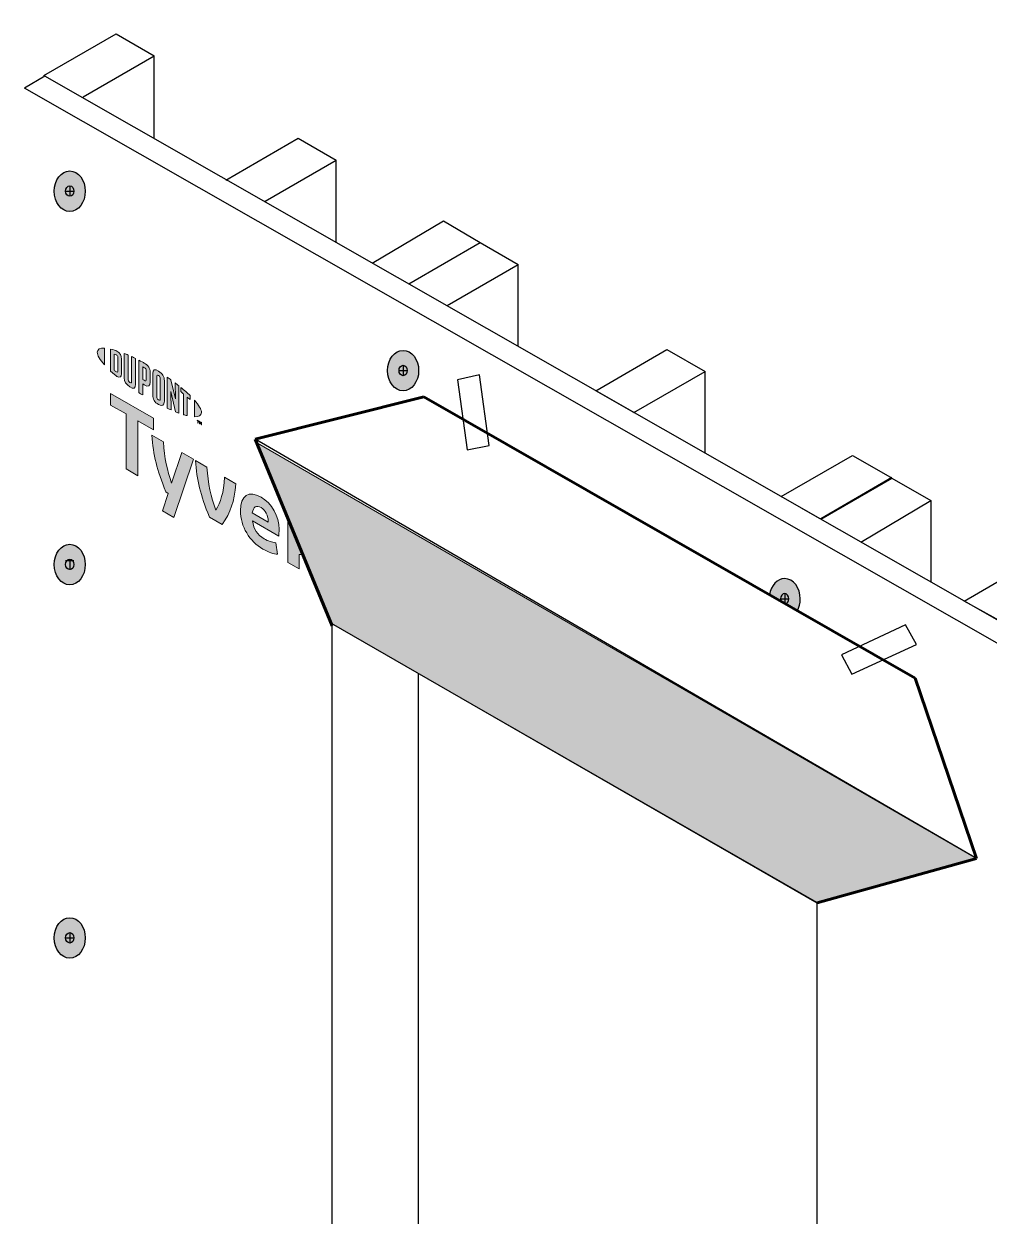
# Model space of a CAD drawing. Header units: inches. Extents: x -20.8 to 74.7, y -53.7 to 19.1.
# Drawn here: x 2.182 to 5.347, y 9.38 to 13.29 of the extents above; entities that cross this region are included whole.
import ezdxf

# ---------------------------------------------------------------- set-up
doc = ezdxf.new("R2010")
doc.units = ezdxf.units.IN
doc.header["$MEASUREMENT"] = 0
for name, color, linetype, lineweight in [('.ATI-HATCH', 7, 'Continuous', 0), ('G-ANNO-TTLB', 7, 'Continuous', 0), ('LOGOS', 7, 'Continuous', 0), ('TYVEK', 7, 'Continuous', 0)]:
    doc.layers.add(name, color=color, linetype=linetype, lineweight=lineweight)

# ---------------------------------------------------------------- blocks, each defined once
blk = doc.blocks.new('Block_135')
at = {"layer": 'TYVEK', "true_color": 0x003b71, "transparency": 33554687}
h = blk.add_hatch(color=156, dxfattribs=at)
h.dxf.hatch_style = 2
edge = h.paths.add_edge_path()
edge.add_spline(control_points=[(4.728, 11.404), (4.728, 11.3896), (4.7245, 11.3763), (4.7187, 11.3655), (4.7187, 11.3655), (4.6801, 11.3876), (4.6801, 11.3876), (4.6801, 11.3876), (4.677, 11.3894), (4.677, 11.3894), (4.677, 11.3894), (4.6653, 11.396), (4.6653, 11.396), (4.6653, 11.396), (4.6273, 11.4178), (4.6273, 11.4178), (4.6322, 11.4478), (4.6526, 11.4703), (4.677, 11.4703), (4.7052, 11.4703), (4.728, 11.4406), (4.728, 11.404)], knot_values=[0, 0, 0, 0, 1, 1, 1, 2, 2, 2, 3, 3, 3, 4, 4, 4, 5, 5, 5, 6, 6, 6, 7, 7, 7, 7], degree=3, periodic=0)
at = {"layer": 'TYVEK', "color": 252, "lineweight": 25, "true_color": 0x838484}
blk.add_line((4.6635, 11.4043), (4.6906, 11.4043), dxfattribs=at)
blk.add_lwpolyline([(4.677, 11.4215), (4.677, 11.4044), (4.677, 11.3894)], dxfattribs=at)
at = {"layer": 'TYVEK', "color": 18, "lineweight": 25, "true_color": 0x000000}
blk.add_open_spline([(4.728, 11.404), (4.728, 11.3896), (4.7245, 11.3763), (4.7187, 11.3655), (4.7187, 11.3655), (4.6801, 11.3876), (4.6801, 11.3876), (4.6801, 11.3876), (4.677, 11.3894), (4.677, 11.3894), (4.677, 11.3894), (4.6653, 11.396), (4.6653, 11.396), (4.6653, 11.396), (4.6273, 11.4178), (4.6273, 11.4178), (4.6322, 11.4478), (4.6526, 11.4703), (4.677, 11.4703), (4.7052, 11.4703), (4.728, 11.4406), (4.728, 11.404)], degree=3, knots=[0, 0, 0, 0, 1, 1, 1, 2, 2, 2, 3, 3, 3, 4, 4, 4, 5, 5, 5, 6, 6, 6, 7, 7, 7, 7], dxfattribs=at)
at = {"layer": 'TYVEK', "color": 252, "lineweight": 25, "true_color": 0x838484}
blk.add_open_spline([(4.6906, 11.4044), (4.6906, 11.3962), (4.686, 11.3894), (4.6801, 11.3876), (4.6801, 11.3876), (4.677, 11.3894), (4.677, 11.3894), (4.677, 11.3894), (4.6653, 11.396), (4.6653, 11.396), (4.6641, 11.3985), (4.6635, 11.4013), (4.6635, 11.4044), (4.6635, 11.4138), (4.6697, 11.4215), (4.677, 11.4215), (4.6845, 11.4215), (4.6906, 11.4138), (4.6906, 11.4044)], degree=3, knots=[0, 0, 0, 0, 1, 1, 1, 2, 2, 2, 3, 3, 3, 4, 4, 4, 5, 5, 5, 6, 6, 6, 6], dxfattribs=at)
blk = doc.blocks.new('Block_136')
at = {"layer": 'TYVEK', "true_color": 0x003b71, "transparency": 33554687}
h = blk.add_hatch(color=156, dxfattribs=at)
h.dxf.hatch_style = 2
edge = h.paths.add_edge_path()
edge.add_ellipse((3.4259, 12.1525), major_axis=(0, 0.0664), ratio=0.766948, start_angle=0, end_angle=360)
at = {"layer": 'TYVEK', "color": 252, "lineweight": 25, "true_color": 0x838484}
for p, q in [((3.4259, 12.1701), (3.4259, 12.1358)), ((3.4123, 12.1529), (3.4394, 12.1529))]:
    blk.add_line(p, q, dxfattribs=at)
at = {"layer": 'TYVEK', "color": 18, "lineweight": 25, "true_color": 0x000000}
blk.add_ellipse((3.4259, 12.1525), major_axis=(0, 0.0664), ratio=0.766948, dxfattribs=at)
at = {"layer": 'TYVEK', "color": 252, "lineweight": 25, "true_color": 0x838484}
blk.add_ellipse((3.4259, 12.1529), major_axis=(0, 0.0171), ratio=0.788846, dxfattribs=at)
blk = doc.blocks.new('Block_137')
at = {"layer": 'TYVEK', "color": 18, "lineweight": 25, "true_color": 0x000000}
blk.add_lwpolyline([(2.3619, 12.7644)], dxfattribs=at)
blk = doc.blocks.new('Block_134')
at = {"layer": 'TYVEK', "color": 18, "lineweight": 25, "true_color": 0x000000}
blk.add_lwpolyline([(5.6685, 9.4538)], dxfattribs=at)
at = {"layer": 'TYVEK'}
for name in ['Block_137', 'Block_136', 'Block_135']:
    blk.add_blockref(name, (0, 0), dxfattribs=at)
blk = doc.blocks.new('Block_146')
at = {"layer": 'TYVEK', "true_color": 0x003b71, "transparency": 33554687}
h = blk.add_hatch(color=156, dxfattribs=at)
h.dxf.hatch_style = 2
edge = h.paths.add_edge_path()
edge.add_ellipse((2.3329, 12.7408), major_axis=(0, 0.0664), ratio=0.766948, start_angle=0, end_angle=360)
at = {"layer": 'TYVEK', "color": 252, "lineweight": 25, "true_color": 0x838484}
for p, q in [((2.3329, 12.7583), (2.3329, 12.7241)), ((2.3194, 12.7412), (2.3464, 12.7412))]:
    blk.add_line(p, q, dxfattribs=at)
at = {"layer": 'TYVEK', "color": 18, "lineweight": 25, "true_color": 0x000000}
blk.add_ellipse((2.3329, 12.7408), major_axis=(0, 0.0664), ratio=0.766948, dxfattribs=at)
at = {"layer": 'TYVEK', "color": 252, "lineweight": 25, "true_color": 0x838484}
blk.add_ellipse((2.3329, 12.7412), major_axis=(0, 0.0171), ratio=0.788846, dxfattribs=at)
blk = doc.blocks.new('Block_148')
at = {"layer": 'TYVEK', "true_color": 0x003b71, "transparency": 33554687}
h = blk.add_hatch(color=156, dxfattribs=at)
h.dxf.hatch_style = 2
edge = h.paths.add_edge_path()
edge.add_ellipse((2.3329, 10.2921), major_axis=(0, 0.0664), ratio=0.766948, start_angle=0, end_angle=360)
at = {"layer": 'TYVEK', "color": 252, "lineweight": 25, "true_color": 0x838484}
for p, q in [((2.3194, 10.2925), (2.3464, 10.2925)), ((2.3329, 10.3097), (2.3329, 10.2754))]:
    blk.add_line(p, q, dxfattribs=at)
at = {"layer": 'TYVEK', "color": 18, "lineweight": 25, "true_color": 0x000000}
blk.add_ellipse((2.3329, 10.2921), major_axis=(0, 0.0664), ratio=0.766948, dxfattribs=at)
at = {"layer": 'TYVEK', "color": 252, "lineweight": 25, "true_color": 0x838484}
blk.add_ellipse((2.3329, 10.2925), major_axis=(0, 0.0171), ratio=0.788846, dxfattribs=at)
blk = doc.blocks.new('Block_149')
at = {"layer": 'TYVEK', "true_color": 0x003b71, "transparency": 33554687}
h = blk.add_hatch(color=156, dxfattribs=at)
h.dxf.hatch_style = 2
edge = h.paths.add_edge_path()
edge.add_ellipse((2.3329, 11.5165), major_axis=(0, 0.0664), ratio=0.766948, start_angle=0, end_angle=360)
at = {"layer": 'TYVEK', "color": 252, "lineweight": 25, "true_color": 0x838484}
for p, q in [((2.3329, 11.534), (2.3329, 11.4997)), ((2.3194, 11.5304), (2.3464, 11.5304))]:
    blk.add_line(p, q, dxfattribs=at)
at = {"layer": 'TYVEK', "color": 18, "lineweight": 25, "true_color": 0x000000}
blk.add_ellipse((2.3329, 11.5165), major_axis=(0, 0.0664), ratio=0.766948, dxfattribs=at)
at = {"layer": 'TYVEK', "color": 252, "lineweight": 25, "true_color": 0x838484}
blk.add_ellipse((2.3329, 11.5169), major_axis=(0, 0.0171), ratio=0.788846, dxfattribs=at)
blk = doc.blocks.new('Block_145')
at = {"layer": 'TYVEK'}
for name in ['Block_146', 'Block_149', 'Block_148']:
    blk.add_blockref(name, (0, 0), dxfattribs=at)
blk = doc.blocks.new('Block_699')
at = {"layer": 'LOGOS', "true_color": 0x838484, "transparency": 33554687}
h = blk.add_hatch(color=252, dxfattribs=at)
h.dxf.hatch_style = 2
edge = h.paths.add_edge_path()
edge.add_spline(control_points=[(2.423, 12.2126), (2.423, 12.2026), (2.4315, 12.1883), (2.4463, 12.1717), (2.4463, 12.1717), (2.4463, 12.2264), (2.4463, 12.2264), (2.4315, 12.227), (2.423, 12.2225), (2.423, 12.2126)], knot_values=[0, 0, 0, 0, 1, 1, 1, 2, 2, 2, 3, 3, 3, 3], degree=3, periodic=0)
h = blk.add_hatch(color=252, dxfattribs=at)
h.dxf.hatch_style = 2
edge = h.paths.add_edge_path()
edge.add_spline(control_points=[(2.4908, 12.151), (2.4908, 12.1469), (2.4885, 12.1467), (2.4859, 12.1483), (2.484, 12.1494), (2.4808, 12.1521), (2.4781, 12.1544), (2.4781, 12.1544), (2.4781, 12.2067), (2.4781, 12.2067), (2.4808, 12.206), (2.484, 12.2051), (2.4859, 12.204), (2.4885, 12.2024), (2.4908, 12.1996), (2.4908, 12.1955), (2.4908, 12.1955), (2.4908, 12.151), (2.4908, 12.151)], knot_values=[0, 0, 0, 0, 1, 1, 1, 2, 2, 2, 3, 3, 3, 4, 4, 4, 5, 5, 5, 6, 6, 6, 6], degree=3, periodic=0)
edge = h.paths.add_edge_path()
edge.add_spline(control_points=[(2.4877, 12.2166), (2.4835, 12.219), (2.4776, 12.221), (2.4667, 12.2234), (2.4667, 12.2234), (2.4667, 12.1509), (2.4667, 12.1509), (2.4763, 12.1421), (2.4835, 12.1359), (2.4877, 12.1335), (2.4972, 12.1281), (2.5026, 12.1316), (2.5026, 12.1424), (2.5026, 12.1424), (2.5026, 12.1906), (2.5026, 12.1906), (2.5026, 12.2013), (2.4972, 12.211), (2.4877, 12.2166)], knot_values=[0, 0, 0, 0, 1, 1, 1, 2, 2, 2, 3, 3, 3, 4, 4, 4, 5, 5, 5, 6, 6, 6, 6], degree=3, periodic=0)
h = blk.add_hatch(color=252, dxfattribs=at)
h.dxf.hatch_style = 2
edge = h.paths.add_edge_path()
edge.add_spline(control_points=[(2.5358, 12.1166), (2.5358, 12.1124), (2.5346, 12.1104), (2.53, 12.1137), (2.5255, 12.1169), (2.5243, 12.1198), (2.5243, 12.1248), (2.5243, 12.1248), (2.5243, 12.2037), (2.5243, 12.2037), (2.5213, 12.2051), (2.5147, 12.2079), (2.5118, 12.2091), (2.5118, 12.2091), (2.5118, 12.1292), (2.5118, 12.1292), (2.5118, 12.1164), (2.5172, 12.1083), (2.53, 12.0993), (2.5417, 12.091), (2.5488, 12.0936), (2.5488, 12.1078), (2.5488, 12.1078), (2.5488, 12.1922), (2.5488, 12.1922), (2.5464, 12.1934), (2.5384, 12.1973), (2.5358, 12.1985), (2.5358, 12.1985), (2.5358, 12.1166), (2.5358, 12.1166)], knot_values=[0, 0, 0, 0, 1, 1, 1, 2, 2, 2, 3, 3, 3, 4, 4, 4, 5, 5, 5, 6, 6, 6, 7, 7, 7, 8, 8, 8, 9, 9, 9, 10, 10, 10, 10], degree=3, periodic=0)
h = blk.add_hatch(color=252, dxfattribs=at)
h.dxf.hatch_style = 2
edge = h.paths.add_edge_path()
edge.add_spline(control_points=[(2.5833, 12.1238), (2.5833, 12.1192), (2.5819, 12.1177), (2.5766, 12.1208), (2.5766, 12.1208), (2.572, 12.1234), (2.572, 12.1234), (2.572, 12.1234), (2.572, 12.1653), (2.572, 12.1653), (2.5741, 12.1644), (2.5752, 12.1637), (2.5763, 12.163), (2.5822, 12.1596), (2.5833, 12.1566), (2.5833, 12.1519), (2.5833, 12.1519), (2.5833, 12.1238), (2.5833, 12.1238)], knot_values=[0, 0, 0, 0, 1, 1, 1, 2, 2, 2, 3, 3, 3, 4, 4, 4, 5, 5, 5, 6, 6, 6, 6], degree=3, periodic=0)
edge = h.paths.add_edge_path()
edge.add_spline(control_points=[(2.5772, 12.1774), (2.5749, 12.1787), (2.5666, 12.1831), (2.559, 12.187), (2.559, 12.187), (2.559, 12.0808), (2.559, 12.0808), (2.5616, 12.0791), (2.5684, 12.0748), (2.572, 12.0726), (2.572, 12.0726), (2.572, 12.1087), (2.572, 12.1087), (2.572, 12.1087), (2.5772, 12.1058), (2.5772, 12.1058), (2.5908, 12.0978), (2.5965, 12.1016), (2.5965, 12.1151), (2.5965, 12.1151), (2.5965, 12.1465), (2.5965, 12.1465), (2.5965, 12.1596), (2.5901, 12.1699), (2.5772, 12.1774)], knot_values=[0, 0, 0, 0, 1, 1, 1, 2, 2, 2, 3, 3, 3, 4, 4, 4, 5, 5, 5, 6, 6, 6, 7, 7, 7, 8, 8, 8, 8], degree=3, periodic=0)
h = blk.add_hatch(color=252, dxfattribs=at)
h.dxf.hatch_style = 2
edge = h.paths.add_edge_path()
edge.add_spline(control_points=[(2.6298, 12.0598), (2.6298, 12.0556), (2.6287, 12.0542), (2.624, 12.0567), (2.6192, 12.0592), (2.618, 12.0623), (2.618, 12.0667), (2.618, 12.0667), (2.618, 12.133), (2.618, 12.133), (2.618, 12.1373), (2.6192, 12.139), (2.624, 12.136), (2.6287, 12.1333), (2.6298, 12.1303), (2.6298, 12.1262), (2.6298, 12.1262), (2.6298, 12.0598), (2.6298, 12.0598)], knot_values=[0, 0, 0, 0, 1, 1, 1, 2, 2, 2, 3, 3, 3, 4, 4, 4, 5, 5, 5, 6, 6, 6, 6], degree=3, periodic=0)
edge = h.paths.add_edge_path()
edge.add_spline(control_points=[(2.624, 12.1509), (2.6119, 12.1585), (2.6048, 12.1566), (2.6048, 12.1426), (2.6048, 12.1426), (2.6048, 12.0731), (2.6048, 12.0731), (2.6048, 12.0583), (2.6113, 12.0485), (2.624, 12.0417), (2.6365, 12.0352), (2.643, 12.0369), (2.643, 12.0526), (2.643, 12.0526), (2.643, 12.119), (2.643, 12.119), (2.643, 12.134), (2.6372, 12.1427), (2.624, 12.1509)], knot_values=[0, 0, 0, 0, 1, 1, 1, 2, 2, 2, 3, 3, 3, 4, 4, 4, 5, 5, 5, 6, 6, 6, 6], degree=3, periodic=0)
h = blk.add_hatch(color=252, dxfattribs=at)
h.dxf.hatch_style = 2
edge = h.paths.add_edge_path()
edge.add_spline(control_points=[(2.6792, 12.0599), (2.6792, 12.0599), (2.6647, 12.1223), (2.6647, 12.1223), (2.6608, 12.1251), (2.656, 12.1285), (2.6524, 12.131), (2.6524, 12.131), (2.6524, 12.029), (2.6524, 12.029), (2.6549, 12.0278), (2.6615, 12.0248), (2.6649, 12.0234), (2.6649, 12.0234), (2.6639, 12.0841), (2.6639, 12.0841), (2.6639, 12.0841), (2.6792, 12.0175), (2.6792, 12.0175), (2.6824, 12.0162), (2.6872, 12.0144), (2.6903, 12.0133), (2.6903, 12.0133), (2.6903, 12.1029), (2.6903, 12.1029), (2.687, 12.1055), (2.6811, 12.1101), (2.6783, 12.1122), (2.6783, 12.1122), (2.6792, 12.0599), (2.6792, 12.0599)], knot_values=[0, 0, 0, 0, 1, 1, 1, 2, 2, 2, 3, 3, 3, 4, 4, 4, 5, 5, 5, 6, 6, 6, 7, 7, 7, 8, 8, 8, 9, 9, 9, 10, 10, 10, 10], degree=3, periodic=0)
h = blk.add_hatch(color=252, dxfattribs=at)
h.dxf.hatch_style = 2
edge = h.paths.add_edge_path()
edge.add_spline(control_points=[(2.6967, 12.0835), (2.7, 12.081), (2.7031, 12.0784), (2.7062, 12.0759), (2.7062, 12.0759), (2.7062, 12.008), (2.7062, 12.008), (2.7091, 12.0072), (2.7144, 12.0057), (2.7179, 12.0049), (2.7179, 12.0049), (2.7179, 12.0659), (2.7179, 12.0659), (2.7213, 12.063), (2.7245, 12.0601), (2.7274, 12.0575), (2.7274, 12.0575), (2.7274, 12.0706), (2.7274, 12.0706), (2.7182, 12.0796), (2.7083, 12.0883), (2.6967, 12.0977), (2.6967, 12.0977), (2.6967, 12.0835), (2.6967, 12.0835)], knot_values=[0, 0, 0, 0, 1, 1, 1, 2, 2, 2, 3, 3, 3, 4, 4, 4, 5, 5, 5, 6, 6, 6, 7, 7, 7, 8, 8, 8, 8], degree=3, periodic=0)
h = blk.add_hatch(color=252, dxfattribs=at)
h.dxf.hatch_style = 2
edge = h.paths.add_edge_path()
edge.add_spline(control_points=[(2.7647, 12.0153), (2.7647, 12.0052), (2.7562, 12.0008), (2.7414, 12.0013), (2.7414, 12.0013), (2.7414, 12.056), (2.7414, 12.056), (2.7562, 12.0395), (2.7647, 12.0252), (2.7647, 12.0153)], knot_values=[0, 0, 0, 0, 1, 1, 1, 2, 2, 2, 3, 3, 3, 3], degree=3, periodic=0)
h = blk.add_hatch(color=252, dxfattribs=at)
h.dxf.hatch_style = 2
edge = h.paths.add_edge_path()
edge.add_spline(control_points=[(2.7508, 11.9903), (2.7508, 11.9903), (2.7508, 11.989), (2.7508, 11.989), (2.7508, 11.989), (2.7528, 11.9878), (2.7528, 11.9878), (2.7528, 11.9878), (2.7528, 11.9813), (2.7528, 11.9813), (2.7528, 11.9813), (2.7542, 11.9805), (2.7542, 11.9805), (2.7542, 11.9805), (2.7542, 11.987), (2.7542, 11.987), (2.7542, 11.987), (2.7563, 11.9858), (2.7563, 11.9858), (2.7563, 11.9858), (2.7563, 11.9871), (2.7563, 11.9871), (2.7563, 11.9871), (2.7508, 11.9903), (2.7508, 11.9903)], knot_values=[0, 0, 0, 0, 1, 1, 1, 2, 2, 2, 3, 3, 3, 4, 4, 4, 5, 5, 5, 6, 6, 6, 7, 7, 7, 8, 8, 8, 8], degree=3, periodic=0)
edge = h.paths.add_edge_path()
edge.add_spline(control_points=[(2.7634, 11.9831), (2.7634, 11.9831), (2.7613, 11.9806), (2.7613, 11.9806), (2.7613, 11.9806), (2.7592, 11.9855), (2.7592, 11.9855), (2.7592, 11.9855), (2.7578, 11.9863), (2.7578, 11.9863), (2.7578, 11.9863), (2.7578, 11.9784), (2.7578, 11.9784), (2.7578, 11.9784), (2.7591, 11.9777), (2.7591, 11.9777), (2.7591, 11.9777), (2.7591, 11.9833), (2.7591, 11.9833), (2.7591, 11.9833), (2.7612, 11.9783), (2.7612, 11.9783), (2.7612, 11.9783), (2.7613, 11.9783), (2.7613, 11.9783), (2.7613, 11.9783), (2.7634, 11.9808), (2.7634, 11.9808), (2.7634, 11.9808), (2.7634, 11.9752), (2.7634, 11.9752), (2.7634, 11.9752), (2.7647, 11.9744), (2.7647, 11.9744), (2.7647, 11.9744), (2.7647, 11.9823), (2.7647, 11.9823), (2.7647, 11.9823), (2.7634, 11.9831), (2.7634, 11.9831)], knot_values=[0, 0, 0, 0, 1, 1, 1, 2, 2, 2, 3, 3, 3, 4, 4, 4, 5, 5, 5, 6, 6, 6, 7, 7, 7, 8, 8, 8, 9, 9, 9, 10, 10, 10, 11, 11, 11, 12, 12, 12, 13, 13, 13, 13], degree=3, periodic=0)
at = {"layer": 'LOGOS'}
for points, knots in [([(2.423, 12.2126), (2.423, 12.2026), (2.4315, 12.1883), (2.4463, 12.1717), (2.4463, 12.1717), (2.4463, 12.2264), (2.4463, 12.2264), (2.4315, 12.227), (2.423, 12.2225), (2.423, 12.2126)], [0, 0, 0, 0, 1, 1, 1, 2, 2, 2, 3, 3, 3, 3]), ([(2.4877, 12.2166), (2.4835, 12.219), (2.4776, 12.221), (2.4667, 12.2234), (2.4667, 12.2234), (2.4667, 12.1509), (2.4667, 12.1509), (2.4763, 12.1421), (2.4835, 12.1359), (2.4877, 12.1335), (2.4972, 12.1281), (2.5026, 12.1316), (2.5026, 12.1424), (2.5026, 12.1424), (2.5026, 12.1906), (2.5026, 12.1906), (2.5026, 12.2013), (2.4972, 12.211), (2.4877, 12.2166)], [0, 0, 0, 0, 1, 1, 1, 2, 2, 2, 3, 3, 3, 4, 4, 4, 5, 5, 5, 6, 6, 6, 6]), ([(2.4908, 12.151), (2.4908, 12.1469), (2.4885, 12.1467), (2.4859, 12.1483), (2.484, 12.1494), (2.4808, 12.1521), (2.4781, 12.1544), (2.4781, 12.1544), (2.4781, 12.2067), (2.4781, 12.2067), (2.4808, 12.206), (2.484, 12.2051), (2.4859, 12.204), (2.4885, 12.2024), (2.4908, 12.1996), (2.4908, 12.1955), (2.4908, 12.1955), (2.4908, 12.151), (2.4908, 12.151)], [0, 0, 0, 0, 1, 1, 1, 2, 2, 2, 3, 3, 3, 4, 4, 4, 5, 5, 5, 6, 6, 6, 6]), ([(2.5358, 12.1166), (2.5358, 12.1124), (2.5346, 12.1104), (2.53, 12.1137), (2.5255, 12.1169), (2.5243, 12.1198), (2.5243, 12.1248), (2.5243, 12.1248), (2.5243, 12.2037), (2.5243, 12.2037), (2.5213, 12.2051), (2.5147, 12.2079), (2.5118, 12.2091), (2.5118, 12.2091), (2.5118, 12.1292), (2.5118, 12.1292), (2.5118, 12.1164), (2.5172, 12.1083), (2.53, 12.0993), (2.5417, 12.091), (2.5488, 12.0936), (2.5488, 12.1078), (2.5488, 12.1078), (2.5488, 12.1922), (2.5488, 12.1922), (2.5464, 12.1934), (2.5384, 12.1973), (2.5358, 12.1985), (2.5358, 12.1985), (2.5358, 12.1166), (2.5358, 12.1166)], [0, 0, 0, 0, 1, 1, 1, 2, 2, 2, 3, 3, 3, 4, 4, 4, 5, 5, 5, 6, 6, 6, 7, 7, 7, 8, 8, 8, 9, 9, 9, 10, 10, 10, 10]), ([(2.5772, 12.1774), (2.5749, 12.1787), (2.5666, 12.1831), (2.559, 12.187), (2.559, 12.187), (2.559, 12.0808), (2.559, 12.0808), (2.5616, 12.0791), (2.5684, 12.0748), (2.572, 12.0726), (2.572, 12.0726), (2.572, 12.1087), (2.572, 12.1087), (2.572, 12.1087), (2.5772, 12.1058), (2.5772, 12.1058), (2.5908, 12.0978), (2.5965, 12.1016), (2.5965, 12.1151), (2.5965, 12.1151), (2.5965, 12.1465), (2.5965, 12.1465), (2.5965, 12.1596), (2.5901, 12.1699), (2.5772, 12.1774)], [0, 0, 0, 0, 1, 1, 1, 2, 2, 2, 3, 3, 3, 4, 4, 4, 5, 5, 5, 6, 6, 6, 7, 7, 7, 8, 8, 8, 8]), ([(2.5833, 12.1238), (2.5833, 12.1192), (2.5819, 12.1177), (2.5766, 12.1208), (2.5766, 12.1208), (2.572, 12.1234), (2.572, 12.1234), (2.572, 12.1234), (2.572, 12.1653), (2.572, 12.1653), (2.5741, 12.1644), (2.5752, 12.1637), (2.5763, 12.163), (2.5822, 12.1596), (2.5833, 12.1566), (2.5833, 12.1519), (2.5833, 12.1519), (2.5833, 12.1238), (2.5833, 12.1238)], [0, 0, 0, 0, 1, 1, 1, 2, 2, 2, 3, 3, 3, 4, 4, 4, 5, 5, 5, 6, 6, 6, 6]), ([(2.624, 12.1509), (2.6119, 12.1585), (2.6048, 12.1566), (2.6048, 12.1426), (2.6048, 12.1426), (2.6048, 12.0731), (2.6048, 12.0731), (2.6048, 12.0583), (2.6113, 12.0485), (2.624, 12.0417), (2.6365, 12.0352), (2.643, 12.0369), (2.643, 12.0526), (2.643, 12.0526), (2.643, 12.119), (2.643, 12.119), (2.643, 12.134), (2.6372, 12.1427), (2.624, 12.1509)], [0, 0, 0, 0, 1, 1, 1, 2, 2, 2, 3, 3, 3, 4, 4, 4, 5, 5, 5, 6, 6, 6, 6]), ([(2.6298, 12.0598), (2.6298, 12.0556), (2.6287, 12.0542), (2.624, 12.0567), (2.6192, 12.0592), (2.618, 12.0623), (2.618, 12.0667), (2.618, 12.0667), (2.618, 12.133), (2.618, 12.133), (2.618, 12.1373), (2.6192, 12.139), (2.624, 12.136), (2.6287, 12.1333), (2.6298, 12.1303), (2.6298, 12.1262), (2.6298, 12.1262), (2.6298, 12.0598), (2.6298, 12.0598)], [0, 0, 0, 0, 1, 1, 1, 2, 2, 2, 3, 3, 3, 4, 4, 4, 5, 5, 5, 6, 6, 6, 6]), ([(2.6792, 12.0599), (2.6792, 12.0599), (2.6647, 12.1223), (2.6647, 12.1223), (2.6608, 12.1251), (2.656, 12.1285), (2.6524, 12.131), (2.6524, 12.131), (2.6524, 12.029), (2.6524, 12.029), (2.6549, 12.0278), (2.6615, 12.0248), (2.6649, 12.0234), (2.6649, 12.0234), (2.6639, 12.0841), (2.6639, 12.0841), (2.6639, 12.0841), (2.6792, 12.0175), (2.6792, 12.0175), (2.6824, 12.0162), (2.6872, 12.0144), (2.6903, 12.0133), (2.6903, 12.0133), (2.6903, 12.1029), (2.6903, 12.1029), (2.687, 12.1055), (2.6811, 12.1101), (2.6783, 12.1122), (2.6783, 12.1122), (2.6792, 12.0599), (2.6792, 12.0599)], [0, 0, 0, 0, 1, 1, 1, 2, 2, 2, 3, 3, 3, 4, 4, 4, 5, 5, 5, 6, 6, 6, 7, 7, 7, 8, 8, 8, 9, 9, 9, 10, 10, 10, 10]), ([(2.6967, 12.0835), (2.7, 12.081), (2.7031, 12.0784), (2.7062, 12.0759), (2.7062, 12.0759), (2.7062, 12.008), (2.7062, 12.008), (2.7091, 12.0072), (2.7144, 12.0057), (2.7179, 12.0049), (2.7179, 12.0049), (2.7179, 12.0659), (2.7179, 12.0659), (2.7213, 12.063), (2.7245, 12.0601), (2.7274, 12.0575), (2.7274, 12.0575), (2.7274, 12.0706), (2.7274, 12.0706), (2.7182, 12.0796), (2.7083, 12.0883), (2.6967, 12.0977), (2.6967, 12.0977), (2.6967, 12.0835), (2.6967, 12.0835)], [0, 0, 0, 0, 1, 1, 1, 2, 2, 2, 3, 3, 3, 4, 4, 4, 5, 5, 5, 6, 6, 6, 7, 7, 7, 8, 8, 8, 8]), ([(2.7647, 12.0153), (2.7647, 12.0052), (2.7562, 12.0008), (2.7414, 12.0013), (2.7414, 12.0013), (2.7414, 12.056), (2.7414, 12.056), (2.7562, 12.0395), (2.7647, 12.0252), (2.7647, 12.0153)], [0, 0, 0, 0, 1, 1, 1, 2, 2, 2, 3, 3, 3, 3]), ([(2.7508, 11.9903), (2.7508, 11.9903), (2.7508, 11.989), (2.7508, 11.989), (2.7508, 11.989), (2.7528, 11.9878), (2.7528, 11.9878), (2.7528, 11.9878), (2.7528, 11.9813), (2.7528, 11.9813), (2.7528, 11.9813), (2.7542, 11.9805), (2.7542, 11.9805), (2.7542, 11.9805), (2.7542, 11.987), (2.7542, 11.987), (2.7542, 11.987), (2.7563, 11.9858), (2.7563, 11.9858), (2.7563, 11.9858), (2.7563, 11.9871), (2.7563, 11.9871), (2.7563, 11.9871), (2.7508, 11.9903), (2.7508, 11.9903)], [0, 0, 0, 0, 1, 1, 1, 2, 2, 2, 3, 3, 3, 4, 4, 4, 5, 5, 5, 6, 6, 6, 7, 7, 7, 8, 8, 8, 8]), ([(2.7634, 11.9831), (2.7634, 11.9831), (2.7613, 11.9806), (2.7613, 11.9806), (2.7613, 11.9806), (2.7592, 11.9855), (2.7592, 11.9855), (2.7592, 11.9855), (2.7578, 11.9863), (2.7578, 11.9863), (2.7578, 11.9863), (2.7578, 11.9784), (2.7578, 11.9784), (2.7578, 11.9784), (2.7591, 11.9777), (2.7591, 11.9777), (2.7591, 11.9777), (2.7591, 11.9833), (2.7591, 11.9833), (2.7591, 11.9833), (2.7612, 11.9783), (2.7612, 11.9783), (2.7612, 11.9783), (2.7613, 11.9783), (2.7613, 11.9783), (2.7613, 11.9783), (2.7634, 11.9808), (2.7634, 11.9808), (2.7634, 11.9808), (2.7634, 11.9752), (2.7634, 11.9752), (2.7634, 11.9752), (2.7647, 11.9744), (2.7647, 11.9744), (2.7647, 11.9744), (2.7647, 11.9823), (2.7647, 11.9823), (2.7647, 11.9823), (2.7634, 11.9831), (2.7634, 11.9831)], [0, 0, 0, 0, 1, 1, 1, 2, 2, 2, 3, 3, 3, 4, 4, 4, 5, 5, 5, 6, 6, 6, 7, 7, 7, 8, 8, 8, 9, 9, 9, 10, 10, 10, 11, 11, 11, 12, 12, 12, 13, 13, 13, 13])]:
    blk.add_open_spline(points, degree=3, knots=knots, dxfattribs=at)
blk = doc.blocks.new('Block_703')
at = {"layer": 'LOGOS', "true_color": 0x838484, "transparency": 33554687}
h = blk.add_hatch(color=252, dxfattribs=at)
h.dxf.hatch_style = 2
h.paths.add_polyline_path([(2.6071, 11.9968), (2.4668, 12.0778), (2.4668, 12.0397), (2.5174, 12.0105), (2.5174, 11.83), (2.5564, 11.8075), (2.5564, 11.988), (2.6071, 11.9587)])
h = blk.add_hatch(color=252, dxfattribs=at)
h.dxf.hatch_style = 2
edge = h.paths.add_edge_path()
edge.add_spline(control_points=[(2.8403, 11.8032), (2.8378, 11.7512), (2.8275, 11.721), (2.8114, 11.6949), (2.7959, 11.7392), (2.7858, 11.7812), (2.7828, 11.8364), (2.7828, 11.8364), (2.7449, 11.8582), (2.7449, 11.8582), (2.749, 11.7931), (2.7613, 11.7457), (2.7907, 11.6722), (2.7907, 11.6722), (2.8324, 11.6482), (2.8324, 11.6482), (2.8607, 11.6883), (2.8724, 11.7219), (2.8779, 11.7815), (2.8779, 11.7815), (2.8403, 11.8032), (2.8403, 11.8032)], knot_values=[0, 0, 0, 0, 1, 1, 1, 2, 2, 2, 3, 3, 3, 4, 4, 4, 5, 5, 5, 6, 6, 6, 7, 7, 7, 7], degree=3, periodic=0)
h = blk.add_hatch(color=252, dxfattribs=at)
h.dxf.hatch_style = 2
edge = h.paths.add_edge_path()
edge.add_spline(control_points=[(2.9833, 11.656), (2.9833, 11.656), (2.9315, 11.6859), (2.9315, 11.6859), (2.934, 11.7056), (2.9444, 11.7126), (2.9601, 11.7034), (2.9751, 11.6948), (2.9833, 11.6771), (2.9833, 11.6598), (2.9833, 11.6598), (2.9833, 11.656), (2.9833, 11.656)], knot_values=[0, 0, 0, 0, 1, 1, 1, 2, 2, 2, 3, 3, 3, 4, 4, 4, 4], degree=3, periodic=0)
edge = h.paths.add_edge_path()
edge.add_spline(control_points=[(3.0192, 11.6327), (3.0192, 11.6745), (2.9958, 11.7171), (2.9601, 11.7377), (2.9201, 11.7609), (2.8926, 11.743), (2.8926, 11.6934), (2.8926, 11.6416), (2.9226, 11.5924), (2.9663, 11.567), (2.9844, 11.5567), (3.002, 11.5508), (3.0141, 11.5502), (3.0141, 11.5502), (3.0081, 11.5883), (3.0081, 11.5883), (2.9963, 11.5894), (2.9835, 11.5934), (2.9702, 11.601), (2.9484, 11.6137), (2.9356, 11.6323), (2.932, 11.6594), (2.932, 11.6594), (3.0181, 11.6096), (3.0181, 11.6096), (3.0187, 11.6155), (3.0192, 11.6234), (3.0192, 11.6327)], knot_values=[0, 0, 0, 0, 1, 1, 1, 2, 2, 2, 3, 3, 3, 4, 4, 4, 5, 5, 5, 6, 6, 6, 7, 7, 7, 8, 8, 8, 9, 9, 9, 9], degree=3, periodic=0)
h = blk.add_hatch(color=252, dxfattribs=at)
h.dxf.hatch_style = 2
edge = h.paths.add_edge_path()
edge.add_spline(control_points=[(3.0478, 11.6681), (3.0478, 11.6681), (3.0478, 11.5238), (3.0478, 11.5238), (3.0478, 11.5238), (3.0855, 11.502), (3.0855, 11.502), (3.0855, 11.502), (3.0855, 11.549), (3.0855, 11.549), (3.0892, 11.5494), (3.0928, 11.5501), (3.0963, 11.5508), (3.0963, 11.5508), (3.0478, 11.6681), (3.0478, 11.6681)], knot_values=[0, 0, 0, 0, 1, 1, 1, 2, 2, 2, 3, 3, 3, 4, 4, 4, 5, 5, 5, 5], degree=3, periodic=0)
at = {"layer": 'LOGOS'}
blk.add_lwpolyline([(2.6071, 11.9968), (2.4668, 12.0778), (2.4668, 12.0397), (2.5174, 12.0105), (2.5174, 11.83), (2.5564, 11.8075), (2.5564, 11.988), (2.6071, 11.9587)], close=True, dxfattribs=at)
for points, knots in [([(2.8403, 11.8032), (2.8378, 11.7512), (2.8275, 11.721), (2.8114, 11.6949), (2.7959, 11.7392), (2.7858, 11.7812), (2.7828, 11.8364), (2.7828, 11.8364), (2.7449, 11.8582), (2.7449, 11.8582), (2.749, 11.7931), (2.7613, 11.7457), (2.7907, 11.6722), (2.7907, 11.6722), (2.8324, 11.6482), (2.8324, 11.6482), (2.8607, 11.6883), (2.8724, 11.7219), (2.8779, 11.7815), (2.8779, 11.7815), (2.8403, 11.8032), (2.8403, 11.8032)], [0, 0, 0, 0, 1, 1, 1, 2, 2, 2, 3, 3, 3, 4, 4, 4, 5, 5, 5, 6, 6, 6, 7, 7, 7, 7]), ([(3.0192, 11.6327), (3.0192, 11.6745), (2.9958, 11.7171), (2.9601, 11.7377), (2.9201, 11.7609), (2.8926, 11.743), (2.8926, 11.6934), (2.8926, 11.6416), (2.9226, 11.5924), (2.9663, 11.567), (2.9844, 11.5567), (3.002, 11.5508), (3.0141, 11.5502), (3.0141, 11.5502), (3.0081, 11.5883), (3.0081, 11.5883), (2.9963, 11.5894), (2.9835, 11.5934), (2.9702, 11.601), (2.9484, 11.6137), (2.9356, 11.6323), (2.932, 11.6594), (2.932, 11.6594), (3.0181, 11.6096), (3.0181, 11.6096), (3.0187, 11.6155), (3.0192, 11.6234), (3.0192, 11.6327)], [0, 0, 0, 0, 1, 1, 1, 2, 2, 2, 3, 3, 3, 4, 4, 4, 5, 5, 5, 6, 6, 6, 7, 7, 7, 8, 8, 8, 9, 9, 9, 9]), ([(2.9833, 11.656), (2.9833, 11.656), (2.9315, 11.6859), (2.9315, 11.6859), (2.934, 11.7056), (2.9444, 11.7126), (2.9601, 11.7034), (2.9751, 11.6948), (2.9833, 11.6771), (2.9833, 11.6598), (2.9833, 11.6598), (2.9833, 11.656), (2.9833, 11.656)], [0, 0, 0, 0, 1, 1, 1, 2, 2, 2, 3, 3, 3, 4, 4, 4, 4]), ([(3.0478, 11.6681), (3.0478, 11.6681), (3.0478, 11.5238), (3.0478, 11.5238), (3.0478, 11.5238), (3.0855, 11.502), (3.0855, 11.502), (3.0855, 11.502), (3.0855, 11.549), (3.0855, 11.549), (3.0892, 11.5494), (3.0928, 11.5501), (3.0963, 11.5508), (3.0963, 11.5508), (3.0478, 11.6681), (3.0478, 11.6681)], [0, 0, 0, 0, 1, 1, 1, 2, 2, 2, 3, 3, 3, 4, 4, 4, 5, 5, 5, 5])]:
    blk.add_open_spline(points, degree=3, knots=knots, dxfattribs=at)
blk = doc.blocks.new('Block_702')
at = {"layer": 'LOGOS', "true_color": 0x838484, "transparency": 33554687}
h = blk.add_hatch(color=252, dxfattribs=at)
h.dxf.hatch_style = 2
edge = h.paths.add_edge_path()
edge.add_spline(control_points=[(2.7006, 11.8838), (2.7006, 11.8838), (2.6669, 11.7832), (2.6669, 11.7832), (2.6526, 11.8252), (2.6432, 11.866), (2.6404, 11.9186), (2.6404, 11.9186), (2.6025, 11.9405), (2.6025, 11.9405), (2.6066, 11.8753), (2.6188, 11.828), (2.6483, 11.7545), (2.6483, 11.7545), (2.6558, 11.7501), (2.6558, 11.7501), (2.6558, 11.7501), (2.6365, 11.6926), (2.6365, 11.6926), (2.6365, 11.6926), (2.6741, 11.6709), (2.6741, 11.6709), (2.6741, 11.6709), (2.7382, 11.8621), (2.7382, 11.8621), (2.7382, 11.8621), (2.7006, 11.8838), (2.7006, 11.8838)], knot_values=[0, 0, 0, 0, 1, 1, 1, 2, 2, 2, 3, 3, 3, 4, 4, 4, 5, 5, 5, 6, 6, 6, 7, 7, 7, 8, 8, 8, 9, 9, 9, 9], degree=3, periodic=0)
at = {"layer": 'LOGOS'}
blk.add_open_spline([(2.7006, 11.8838), (2.7006, 11.8838), (2.6669, 11.7832), (2.6669, 11.7832), (2.6526, 11.8252), (2.6432, 11.866), (2.6404, 11.9186), (2.6404, 11.9186), (2.6025, 11.9405), (2.6025, 11.9405), (2.6066, 11.8753), (2.6188, 11.828), (2.6483, 11.7545), (2.6483, 11.7545), (2.6558, 11.7501), (2.6558, 11.7501), (2.6558, 11.7501), (2.6365, 11.6926), (2.6365, 11.6926), (2.6365, 11.6926), (2.6741, 11.6709), (2.6741, 11.6709), (2.6741, 11.6709), (2.7382, 11.8621), (2.7382, 11.8621), (2.7382, 11.8621), (2.7006, 11.8838), (2.7006, 11.8838)], degree=3, knots=[0, 0, 0, 0, 1, 1, 1, 2, 2, 2, 3, 3, 3, 4, 4, 4, 5, 5, 5, 6, 6, 6, 7, 7, 7, 8, 8, 8, 9, 9, 9, 9], dxfattribs=at)
blk.add_blockref('Block_703', (0, 0), dxfattribs=at)
blk = doc.blocks.new('Block_701')
at = {"layer": 'LOGOS'}
blk.add_blockref('Block_702', (0, 0), dxfattribs=at)
blk = doc.blocks.new('Block_700')
at = {"layer": 'LOGOS'}
blk.add_blockref('Block_701', (0, 0), dxfattribs=at)
blk = doc.blocks.new('Block_698')
at = {"layer": 'LOGOS'}
for name in ['Block_699', 'Block_700']:
    blk.add_blockref(name, (0, 0), dxfattribs=at)

msp = doc.modelspace()

# ---------------------------------------------------------------- hatches: boundary and pattern name
at = {"layer": '.ATI-HATCH', "true_color": 0x838484, "transparency": 33554457}
h = msp.add_hatch(color=252, dxfattribs=at)
h.dxf.hatch_style = 2
h.paths.add_polyline_path([(4.7825, 10.41), (3.1902, 11.324), (2.9407, 11.9187), (5.3063, 10.5531)])
at = {"layer": 'G-ANNO-TTLB', "true_color": 0xb9529f, "transparency": 33554687}
h = msp.add_hatch(color=233, dxfattribs=at)
edge = h.paths.add_edge_path()
edge.add_spline(control_points=[(20.0342, -15.1346), (20.0342, -15.1346), (-20.6658, -15.1346), (-20.6658, -15.1346), (-20.6658, -15.1346), (-20.6658, 19.0008), (-20.6658, 19.0008), (-20.6658, 19.0008), (20.0342, 19.0008), (20.0342, 19.0008), (20.0342, 19.0008), (20.0342, -15.1346), (20.0342, -15.1346)], knot_values=[0, 0, 0, 0, 1, 1, 1, 2, 2, 2, 3, 3, 3, 4, 4, 4, 4], degree=3, periodic=0)
edge = h.paths.add_edge_path()
edge.add_spline(control_points=[(-20.5408, 18.8757), (-20.5408, 18.8757), (-20.5408, -15.0095), (-20.5408, -15.0095), (-20.5408, -15.0095), (19.9092, -15.0095), (19.9092, -15.0095), (19.9092, -15.0095), (19.9092, 18.8757), (19.9092, 18.8757), (19.9092, 18.8757), (-20.5408, 18.8757), (-20.5408, 18.8757)], knot_values=[0, 0, 0, 0, 1, 1, 1, 2, 2, 2, 3, 3, 3, 4, 4, 4, 4], degree=3, periodic=0)
edge.add_line((-20.5408, 18.8757), (-20.5408, 18.8757))

# ---------------------------------------------------------------- linework, layer by layer
at = {"layer": '.ATI-HATCH'}
msp.add_lwpolyline([(4.7825, 10.41), (3.1902, 11.324), (2.9407, 11.9187), (5.3063, 10.5531)], close=True, dxfattribs=at)
at = {"layer": 'G-ANNO-TTLB'}
for points in [[(20.0342, -15.1346), (20.0342, -15.1346), (-20.6658, -15.1346), (-20.6658, -15.1346), (-20.6658, -15.1346), (-20.6658, 19.0008), (-20.6658, 19.0008), (-20.6658, 19.0008), (20.0342, 19.0008), (20.0342, 19.0008), (20.0342, 19.0008), (20.0342, -15.1346), (20.0342, -15.1346)], [(-20.5408, 18.8757), (-20.5408, 18.8757), (-20.5408, -15.0095), (-20.5408, -15.0095), (-20.5408, -15.0095), (19.9092, -15.0095), (19.9092, -15.0095), (19.9092, -15.0095), (19.9092, 18.8757), (19.9092, 18.8757), (19.9092, 18.8757), (-20.5408, 18.8757), (-20.5408, 18.8757)]]:
    msp.add_open_spline(points, degree=3, knots=[0, 0, 0, 0, 1, 1, 1, 2, 2, 2, 3, 3, 3, 4, 4, 4, 4], dxfattribs=at)
at = {"layer": 'TYVEK', "color": 33, "lineweight": 25, "true_color": 0xcb9865}
for p, q in [((2.2481, 13.1198), (2.4851, 13.2568)), ((2.485, 13.2568), (2.6101, 13.1852)), ((2.3767, 13.0502), (2.6101, 13.1852)), ((2.6101, 12.9163), (2.6101, 13.1852)), ((2.2517, 13.1178), (2.2481, 13.1198)), ((2.8448, 12.7774), (3.0817, 12.9145)), ((3.0817, 12.9145), (3.2067, 12.8428)), ((2.9734, 12.7078), (3.2067, 12.8428)), ((3.2067, 12.5739), (3.2067, 12.8428)), ((3.3244, 12.5052), (3.5581, 12.6434)), ((3.5581, 12.6434), (3.6783, 12.5722)), ((3.4442, 12.4368), (3.6783, 12.5722)), ((3.6783, 12.5722), (3.8034, 12.5006)), ((3.57, 12.3656), (3.8034, 12.5006)), ((3.8034, 12.2317), (3.8034, 12.5006)), ((4.1825, 12.0149), (4.4159, 12.1499)), ((4.4159, 11.8815), (4.4159, 12.1499)), ((4.7952, 11.6681), (5.0283, 11.803)), ((4.7952, 11.6653), (5.0283, 11.8002)), ((5.0283, 11.8002), (5.1563, 11.7268)), ((4.9264, 11.5904), (5.1563, 11.7268)), ((5.1563, 11.7269), (5.1563, 11.4592))]:
    msp.add_line(p, q, dxfattribs=at)
at = {"layer": 'TYVEK', "color": 2, "lineweight": 25, "true_color": 0xf5eb12}
for p, q in [((2.2517, 13.1178), (2.1849, 13.0791)), ((5.986, 10.9854), (2.2517, 13.1177)), ((3.1902, 11.324), (4.7825, 10.4077))]:
    msp.add_line(p, q, dxfattribs=at)
at = {"layer": 'TYVEK', "color": 18, "lineweight": 25, "true_color": 0x000000}
for p, q in [((5.9192, 10.9467), (2.1849, 13.0791)), ((5.3063, 10.5531), (2.9407, 11.9278)), ((3.1933, 6.8008), (3.1933, 11.3156)), ((3.4767, 6.9651), (3.4767, 11.1567)), ((4.783, 5.8999), (4.783, 10.4077))]:
    msp.add_line(p, q, dxfattribs=at)
at = {"layer": 'TYVEK', "color": 18, "lineweight": 60, "true_color": 0x000000}
for p, q in [((2.9407, 11.9278), (3.4942, 12.0667)), ((3.4942, 12.0667), (5.1047, 11.1444)), ((3.1933, 11.3156), (2.9407, 11.9278)), ((5.3063, 10.5531), (5.1047, 11.1444)), ((4.783, 10.4077), (5.3063, 10.5531))]:
    msp.add_line(p, q, dxfattribs=at)
at = {"layer": 'TYVEK', "color": 18, "lineweight": 25, "true_color": 0x000000}
msp.add_lwpolyline([(2.1849, 13.0791)], dxfattribs=at)
at = {"layer": 'TYVEK', "color": 33, "lineweight": 25, "true_color": 0xcb9865}
for points in [[(4.1825, 12.0149), (4.0575, 12.0866), (4.2908, 12.2216), (4.4159, 12.1499)], [(4.7911, 11.6681), (4.6658, 11.7396), (4.8992, 11.8747), (5.0242, 11.803)], [(5.392, 11.3261), (5.2653, 11.3969), (5.5003, 11.5329), (5.6253, 11.4611)]]:
    msp.add_lwpolyline(points, dxfattribs=at)
at = {"layer": 'TYVEK', "color": 2, "lineweight": 25, "true_color": 0xf5eb12}
for points in [[(3.7076, 11.9065), (3.676, 12.1386), (3.6038, 12.1228), (3.6361, 11.8928)], [(4.8967, 11.1567), (5.1095, 11.2544), (5.0735, 11.3189), (4.8628, 11.221)]]:
    msp.add_lwpolyline(points, close=True, dxfattribs=at)
at = {"layer": 'TYVEK', "color": 18, "lineweight": 18, "true_color": 0x000000}
msp.add_lwpolyline([(3.1933, 11.3271)], dxfattribs=at)

# ---------------------------------------------------------------- block references
at = {"layer": 'LOGOS'}
msp.add_blockref('Block_698', (0, 0), dxfattribs=at)
at = {"layer": 'TYVEK'}
for name in ['Block_145', 'Block_134']:
    msp.add_blockref(name, (0, 0), dxfattribs=at)

doc.saveas('drawing.dxf')
